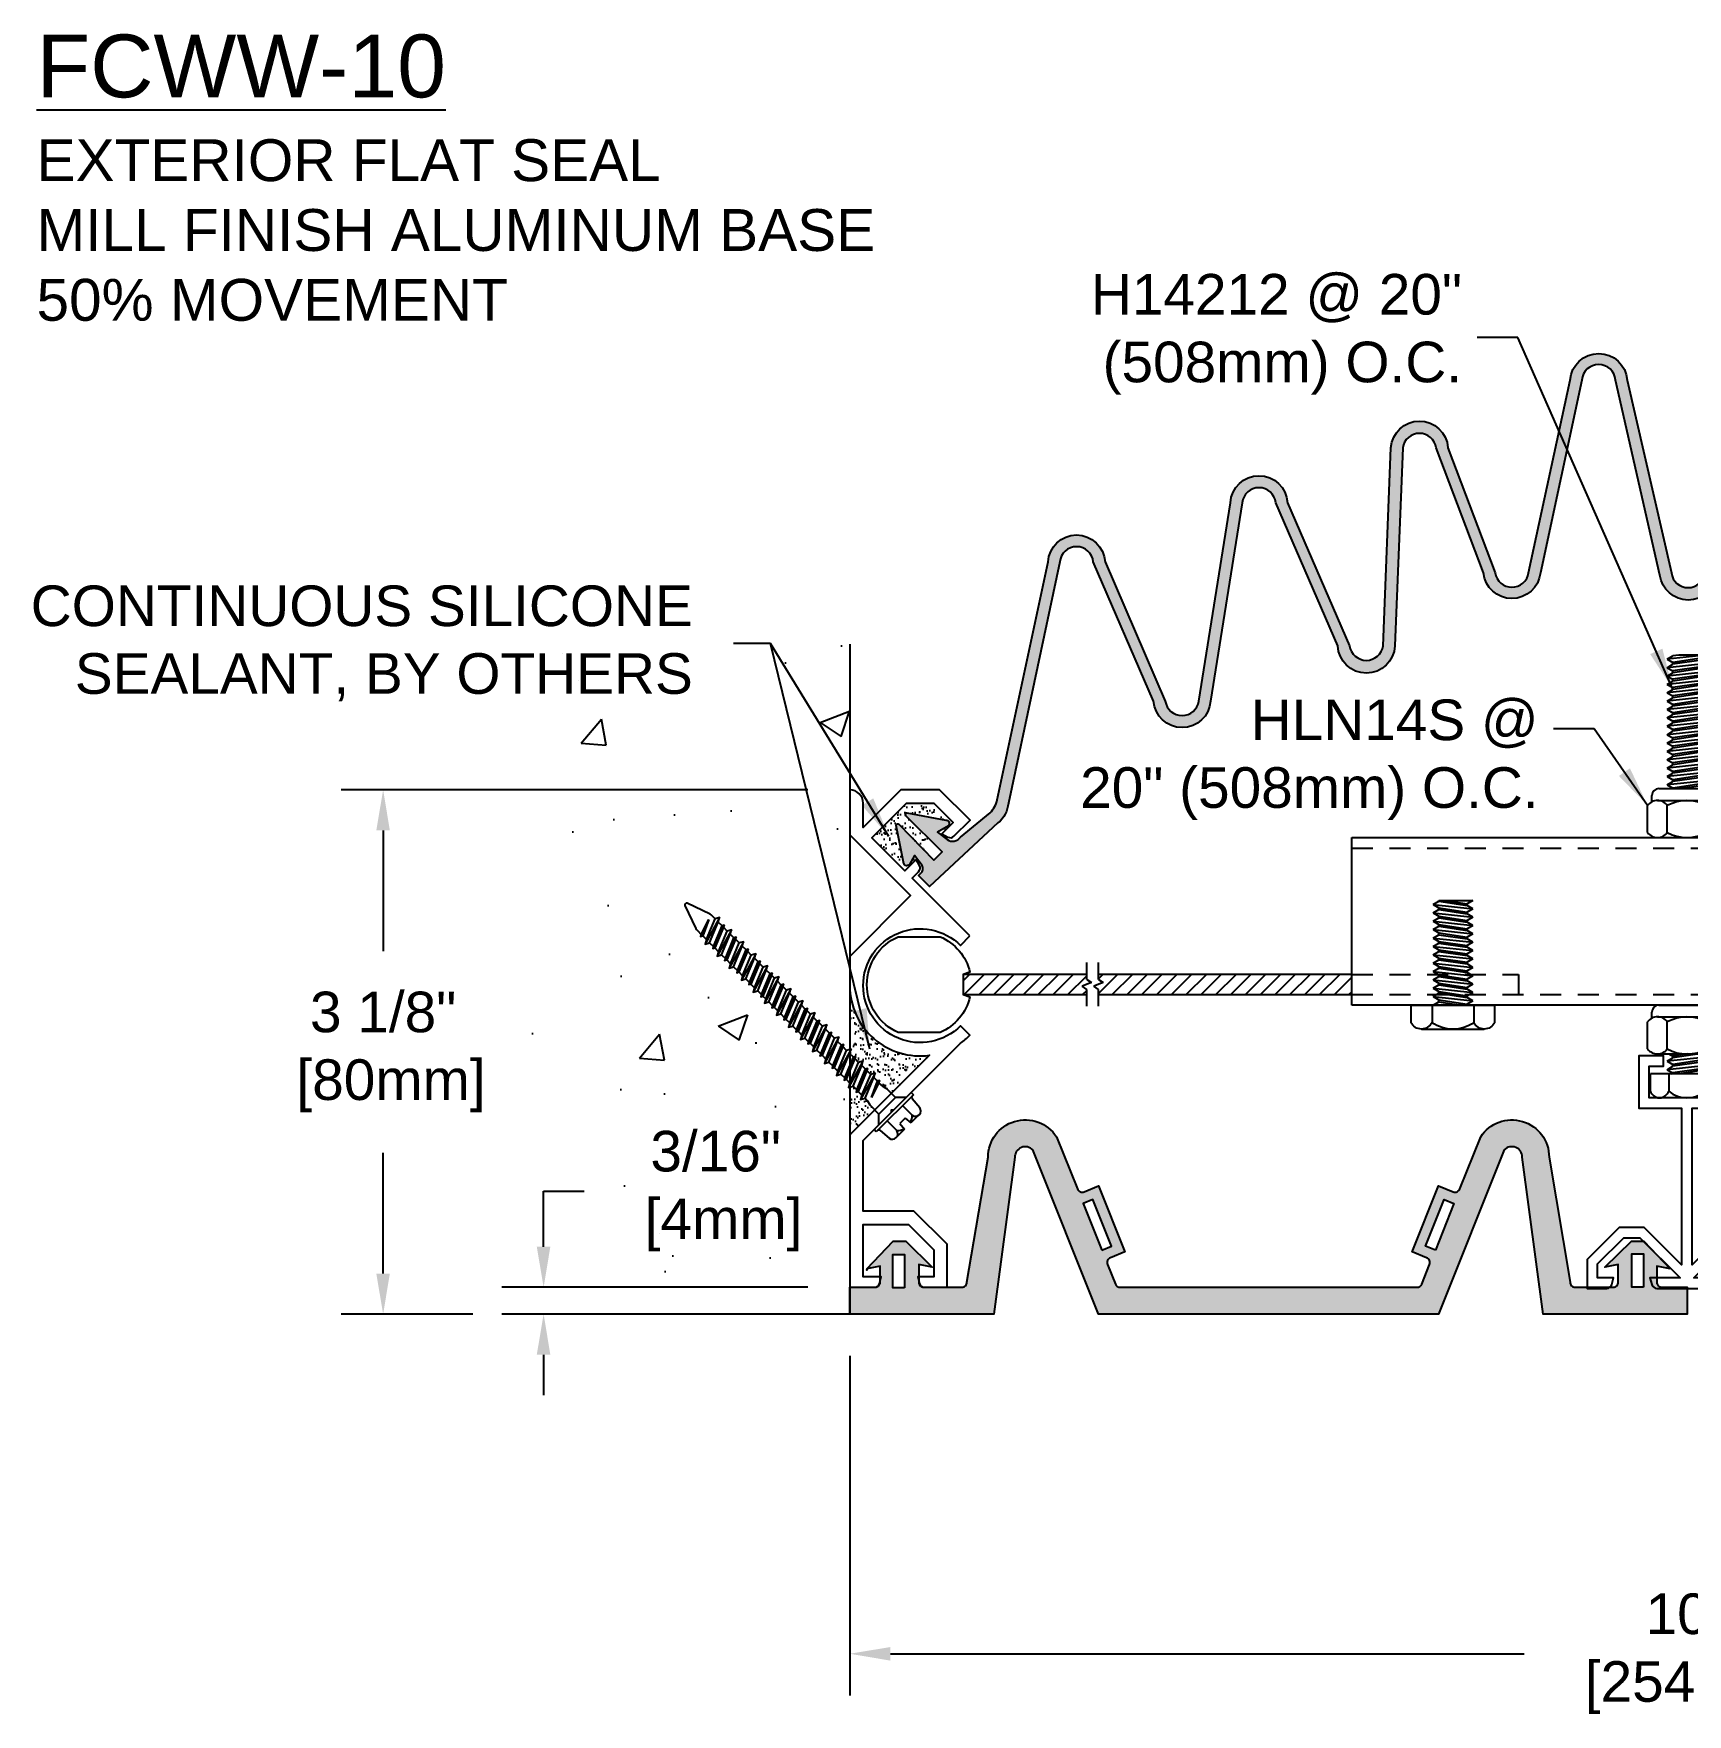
# Model space of a CAD drawing. Header units: inches. Extents: x -1.6 to 17.8, y -0.7 to 9.3.
# Drawn here: x -1.6 to 8.27, y -0.69 to 9.34 of the extents above; entities that cross this region are included whole.
import ezdxf

# ---------------------------------------------------------------- set-up
doc = ezdxf.new("R2010")
doc.units = ezdxf.units.IN
doc.header["$MEASUREMENT"] = 0
doc.linetypes.add('HIDDEN2', pattern=[0.1875, 0.125, -0.0625])
for name, color, linetype in [('Anchors', 4, 'Continuous'), ('Conditions', 1, 'Continuous'), ('Dimensions', 3, 'Continuous'), ('Fillers', 2, 'Continuous'), ('Metals', 7, 'Continuous'), ('Text', 2, 'Continuous')]:
    doc.layers.add(name, color=color, linetype=linetype)
doc.styles.add('Arial', font='arial.ttf')
doc.dimstyles.new('Arial', dxfattribs={"dimtxt": 0.2425, "dimasz": 0.2425, "dimexe": 0.25, "dimexo": 0.25, "dimgap": 0.2425, "dimtad": 0, "dimtih": 1, "dimtoh": 1, "dimdec": 4, "dimzin": 0, "dimdsep": 46, "dimlunit": 4, "dimtxsty": 'Arial', "dimcen": 0.09, "dimadec": 0, "dimazin": 0, "dimtfac": 1, "dimtdec": 4, "dimtofl": 0, "dimtmove": 0, "dimatfit": 3, "dimfxl": 0, "dimfrac": 2, "dimtolj": 1, "dimtzin": 0, "dimarcsym": 0})

# ---------------------------------------------------------------- blocks, each defined once
blk = doc.blocks.new('*D3')
at = {"layer": 'Defpoints', "color": 0}
for p in [(3.272, 1.695), (13.272, 1.695), (3.272, -0.333)]:
    blk.add_point(p, dxfattribs=at)
at = {"layer": 'Dimensions', "color": 0, "lineweight": -2}
for p, q in [((3.272, 1.445), (3.272, -0.583)), ((13.272, 1.445), (13.272, -0.583)), ((3.515, -0.333), (7.299, -0.333)), ((13.03, -0.333), (9.246, -0.333))]:
    blk.add_line(p, q, dxfattribs=at)
at = {"layer": 'Dimensions', "color": 0}
for points in [[(3.515, -0.293), (3.515, -0.374), (3.272, -0.333)], [(13.03, -0.293), (13.03, -0.374), (13.272, -0.333)]]:
    blk.add_solid(points, dxfattribs=at)
at = {"layer": 'Dimensions', "color": 0, "insert": (8.272, -0.333), "char_height": 0.2425, "attachment_point": 5, "style": 'Arial'}
blk.add_mtext('\\A1;10"\\P [254mm]', dxfattribs=at)
blk = doc.blocks.new('*D4')
at = {"layer": 'Defpoints', "color": 0}
for p in [(3.272, 1.855), (1.445, 1.695), (3.272, 1.695)]:
    blk.add_point(p, dxfattribs=at)
at = {"layer": 'Dimensions', "color": 0, "lineweight": -2}
for p, q in [((1.445, 2.097), (1.445, 2.429)), ((1.445, 2.429), (1.687, 2.429)), ((3.022, 1.855), (1.195, 1.855)), ((3.022, 1.695), (1.195, 1.695)), ((1.445, 1.452), (1.445, 1.21))]:
    blk.add_line(p, q, dxfattribs=at)
at = {"layer": 'Dimensions', "color": 0}
for points in [[(1.404, 2.097), (1.485, 2.097), (1.445, 1.855)], [(1.404, 1.452), (1.485, 1.452), (1.445, 1.695)]]:
    blk.add_solid(points, dxfattribs=at)
at = {"layer": 'Dimensions', "color": 0, "insert": (2.472, 2.429), "char_height": 0.2425, "attachment_point": 5, "style": 'Arial'}
blk.add_mtext('\\A1;3/16"\\P [4mm]', dxfattribs=at)
blk = doc.blocks.new('*D5')
at = {"layer": 'Defpoints', "color": 0}
for p in [(3.272, 4.825), (0.487, 1.695), (1.272, 1.695)]:
    blk.add_point(p, dxfattribs=at)
at = {"layer": 'Dimensions', "color": 0, "lineweight": -2}
for p, q in [((3.022, 4.825), (0.237, 4.825)), ((0.487, 4.582), (0.487, 3.862)), ((0.487, 1.937), (0.487, 2.658)), ((1.022, 1.695), (0.237, 1.695))]:
    blk.add_line(p, q, dxfattribs=at)
at = {"layer": 'Dimensions', "color": 0}
for points in [[(0.446, 4.582), (0.527, 4.582), (0.487, 4.825)], [(0.446, 1.937), (0.527, 1.937), (0.487, 1.695)]]:
    blk.add_solid(points, dxfattribs=at)
at = {"layer": 'Dimensions', "color": 0, "insert": (0.487, 3.26), "char_height": 0.2425, "attachment_point": 5, "style": 'Arial'}
blk.add_mtext('\\A1;3 1/8"\\P [80mm]', dxfattribs=at)
blk = doc.blocks.new('RAL5')
blk.add_lwpolyline([(0.717, 2.098), (0.372, 2.443), (0.411, 2.481, 0.339454), (0.416, 2.519), (0.396, 2.554), (0.329, 2.487), (0.131, 2.684), (0.338, 2.89), (0.502, 2.89), (0.617, 2.775), (0.55, 2.708), (0.585, 2.688, 0.339454), (0.622, 2.693), (0.718, 2.788), (0.535, 2.97), (0.304, 2.97), (0.08, 2.746), (0.08, 2.891, 0.414214), (0.001, 2.97), (0, 2.97), (0, 2.702), (0.363, 2.339), (0, 1.975), (0, 1.798, 0.450829), (0.475, 1.385), (0, 0.91), (0, 0), (0.148, 0, 0.339454), (0.178, 0.023), (0.188, 0.062), (0.08, 0.062), (0.08, 0.375), (0.35, 0.375), (0.501, 0.224), (0.501, 0.062), (0.406, 0.062), (0.416, 0.023, 0.339454), (0.446, 0), (0.581, 0), (0.581, 0.257), (0.383, 0.455), (0.08, 0.455), (0.08, 0.877), (0.249, 1.045), (0.249, 1.059), (0.263, 1.059), (0.66, 1.457, 0.044547), (0.717, 1.505), (0.661, 1.561, -2.420133), (0.661, 2.041), (0.717, 2.098)], format="xyb")
at = {"color": 0, "linetype": 'ByBlock'}
blk.add_point((0.102, 0.105), dxfattribs=at)
blk.add_point((0.102, 0.105), dxfattribs=at)
blk.add_point((0.102, 0.105), dxfattribs=at)
blk = doc.blocks.new('ral8')
blk.add_lwpolyline([(1.073, -0.865), (1.189, -0.865), (1.189, -0.693), (0.997, -0.501), (0.849, -0.501), (0.625, -0.725), (0.625, 0.21), (0.881, 0.21), (0.881, 0.524), (0.734, 0.524), (0.734, 0.462), (0.819, 0.462), (0.819, 0.272), (0.369, 0.272), (0.369, 0.462), (0.454, 0.462), (0.454, 0.524), (0.307, 0.524), (0.307, 0.21), (0.563, 0.21), (0.563, -0.725), (0.339, -0.501), (0.191, -0.501), (-0.001, -0.693), (-0.001, -0.865), (0.116, -0.865, 0.339454), (0.146, -0.842), (0.156, -0.803), (0.061, -0.803), (0.061, -0.719), (0.217, -0.563), (0.314, -0.563), (0.554, -0.803), (0.374, -0.803), (0.385, -0.842, 0.339454), (0.415, -0.865), (0.774, -0.865, 0.339454), (0.804, -0.842), (0.814, -0.803), (0.635, -0.803), (0.875, -0.563), (0.972, -0.563), (1.127, -0.719), (1.127, -0.803), (1.032, -0.803), (1.043, -0.842, 0.339454)], format="xyb", close=True)
blk = doc.blocks.new('Th316134')
for p, q in [((-0.097, 0.127), (-0.027, 0.127)), ((-0.023, 0.083), (-0.027, 0.127)), ((0.023, 0.083), (0.027, 0.127)), ((0.027, 0.127), (0.097, 0.127)), ((-0.157, 0.019), (0.157, 0.019)), ((-0.157, 0), (-0.157, 0.019)), ((-0.157, 0), (0.157, 0)), ((-0.135, 0.029), (-0.129, 0.1)), ((-0.115, 0), (-0.07, -0.045)), ((-0.065, 0.019), (-0.065, 0.1)), ((-0.023, 0.083), (0.023, 0.083)), ((0.064, 0.019), (0.064, 0.1)), ((0.115, 0), (0.07, -0.045)), ((0.135, 0.029), (0.129, 0.1)), ((0.157, 0.019), (0.157, 0)), ((-0.086, -0.234), (0.086, -0.184)), ((-0.074, -0.184), (0.032, -0.147)), ((0.032, -0.147), (-0.062, -0.19)), ((-0.062, -0.177), (0.032, -0.147)), ((0.062, -0.171), (-0.062, -0.221)), ((0.062, -0.197), (-0.062, -0.247)), ((-0.086, -0.336), (0.086, -0.285)), ((-0.074, -0.285), (0.074, -0.234)), ((-0.062, -0.279), (0.062, -0.228)), ((0.062, -0.241), (-0.062, -0.291)), ((0.062, -0.272), (-0.062, -0.323)), ((0.062, -0.298), (-0.062, -0.349)), ((-0.086, -0.437), (0.086, -0.387)), ((-0.074, -0.387), (0.074, -0.336)), ((-0.062, -0.381), (0.062, -0.33)), ((0.062, -0.342), (-0.062, -0.393)), ((0.062, -0.374), (-0.062, -0.425)), ((0.062, -0.4), (-0.062, -0.45)), ((-0.086, -0.539), (0.086, -0.488)), ((-0.074, -0.488), (0.074, -0.437)), ((-0.062, -0.482), (0.062, -0.431)), ((0.062, -0.444), (-0.062, -0.494)), ((0.062, -0.475), (-0.062, -0.526)), ((0.062, -0.501), (-0.062, -0.552)), ((-0.086, -0.641), (0.086, -0.59)), ((-0.074, -0.59), (0.074, -0.539)), ((-0.062, -0.584), (0.062, -0.533)), ((0.062, -0.545), (-0.062, -0.596)), ((0.062, -0.577), (-0.062, -0.628)), ((-0.086, -0.742), (0.086, -0.691)), ((-0.074, -0.691), (0.074, -0.641)), ((0.062, -0.603), (-0.062, -0.654)), ((-0.062, -0.685), (0.062, -0.634)), ((0.062, -0.647), (-0.062, -0.698)), ((0.062, -0.678), (-0.062, -0.729)), ((-0.086, -0.844), (0.086, -0.793)), ((-0.074, -0.793), (0.074, -0.742)), ((0.062, -0.704), (-0.062, -0.755)), ((-0.062, -0.787), (0.062, -0.736)), ((0.062, -0.748), (-0.062, -0.799)), ((0.062, -0.78), (-0.062, -0.831)), ((-0.086, -0.945), (0.086, -0.895)), ((-0.074, -0.895), (0.074, -0.844)), ((0.062, -0.806), (-0.062, -0.857)), ((-0.062, -0.888), (0.062, -0.838)), ((0.062, -0.85), (-0.062, -0.901)), ((0.062, -0.882), (-0.062, -0.932)), ((-0.086, -1.047), (0.086, -0.996)), ((-0.074, -0.996), (0.074, -0.945)), ((0.062, -0.907), (-0.062, -0.958)), ((-0.062, -0.99), (0.062, -0.939)), ((0.062, -0.951), (-0.062, -1.002)), ((0.062, -0.983), (-0.062, -1.034)), ((-0.086, -1.141), (0.086, -1.09)), ((-0.074, -1.09), (0.074, -1.039)), ((0.062, -1.009), (-0.062, -1.06)), ((-0.062, -1.084), (0.062, -1.033)), ((0.062, -1.045), (-0.062, -1.096)), ((0.062, -1.077), (-0.062, -1.128)), ((0.062, -1.103), (-0.062, -1.154)), ((-0.086, -1.242), (0.086, -1.191)), ((-0.074, -1.191), (0.074, -1.141)), ((-0.062, -1.185), (0.062, -1.134)), ((0.062, -1.147), (-0.062, -1.198)), ((0.062, -1.178), (-0.062, -1.229)), ((-0.086, -1.344), (0.086, -1.293)), ((-0.074, -1.293), (0.074, -1.242)), ((0.062, -1.204), (-0.062, -1.255)), ((-0.062, -1.287), (0.062, -1.236)), ((0.062, -1.248), (-0.062, -1.299)), ((0.062, -1.28), (-0.062, -1.331)), ((-0.086, -1.445), (0.086, -1.395)), ((-0.074, -1.395), (0.074, -1.344)), ((0.062, -1.306), (-0.062, -1.357)), ((-0.062, -1.388), (0.062, -1.338)), ((0.062, -1.35), (-0.062, -1.401)), ((0.062, -1.382), (-0.062, -1.432)), ((-0.086, -1.547), (0.086, -1.496)), ((-0.074, -1.496), (0.074, -1.445)), ((0.062, -1.407), (-0.062, -1.458)), ((-0.062, -1.49), (0.062, -1.439)), ((0.062, -1.451), (-0.062, -1.502)), ((0.062, -1.483), (-0.062, -1.534)), ((0.062, -1.509), (-0.062, -1.56)), ((-0.034, -1.584), (0.062, -1.541)), ((-0.034, -1.584), (0.074, -1.547)), ((0.062, -1.553), (-0.034, -1.584))]:
    blk.add_line(p, q)
blk.add_lwpolyline([(0.07, -0.045), (-0.07, -0.045), (-0.07, -0.112, 0.052126), (-0.069, -0.122), (-0.063, -0.148, -0.052126), (-0.062, -0.157), (-0.062, -0.177), (-0.074, -0.184), (-0.062, -0.19), (-0.062, -0.221), (-0.086, -0.234), (-0.062, -0.247), (-0.062, -0.279), (-0.074, -0.285), (-0.062, -0.291), (-0.062, -0.323), (-0.086, -0.336), (-0.062, -0.349), (-0.062, -0.381), (-0.074, -0.387), (-0.062, -0.393), (-0.062, -0.425), (-0.086, -0.437), (-0.062, -0.45), (-0.062, -0.482), (-0.074, -0.488), (-0.062, -0.494), (-0.062, -0.526), (-0.086, -0.539), (-0.062, -0.552), (-0.062, -0.584), (-0.074, -0.59), (-0.062, -0.596), (-0.062, -0.628), (-0.086, -0.641), (-0.062, -0.654), (-0.062, -0.685), (-0.074, -0.691), (-0.062, -0.698), (-0.062, -0.729), (-0.086, -0.742), (-0.062, -0.755), (-0.062, -0.787), (-0.074, -0.793), (-0.062, -0.799), (-0.062, -0.831), (-0.086, -0.844), (-0.062, -0.857), (-0.062, -0.888), (-0.074, -0.895), (-0.062, -0.901), (-0.062, -0.932), (-0.086, -0.945), (-0.062, -0.958), (-0.062, -0.99), (-0.074, -0.996), (-0.062, -1.002), (-0.062, -1.034), (-0.086, -1.047), (-0.062, -1.06), (-0.062, -1.084), (-0.074, -1.09), (-0.062, -1.096), (-0.062, -1.128), (-0.086, -1.141), (-0.062, -1.154), (-0.062, -1.185), (-0.074, -1.191), (-0.062, -1.198), (-0.062, -1.229), (-0.086, -1.242), (-0.062, -1.255), (-0.062, -1.287), (-0.074, -1.293), (-0.062, -1.299), (-0.062, -1.331), (-0.086, -1.344), (-0.062, -1.357), (-0.062, -1.388), (-0.074, -1.395), (-0.062, -1.401), (-0.062, -1.432), (-0.086, -1.445), (-0.062, -1.458), (-0.062, -1.49), (-0.074, -1.496), (-0.062, -1.502), (-0.062, -1.534), (-0.086, -1.547), (-0.062, -1.56), (-0.062, -1.586, 0.084437), (-0.06, -1.601), (-0.01, -1.744, 0.648167), (0.01, -1.744), (0.06, -1.601, 0.084437), (0.062, -1.586), (0.062, -1.553), (0.074, -1.547), (0.062, -1.541), (0.062, -1.509), (0.086, -1.496), (0.062, -1.483), (0.062, -1.451), (0.074, -1.445), (0.062, -1.439), (0.062, -1.407), (0.086, -1.395), (0.062, -1.382), (0.062, -1.35), (0.074, -1.344), (0.062, -1.338), (0.062, -1.306), (0.086, -1.293), (0.062, -1.28), (0.062, -1.248), (0.074, -1.242), (0.062, -1.236), (0.062, -1.204), (0.086, -1.191), (0.062, -1.178), (0.062, -1.147), (0.074, -1.141), (0.062, -1.134), (0.062, -1.103), (0.086, -1.09), (0.062, -1.077), (0.062, -1.045), (0.074, -1.039), (0.062, -1.033), (0.062, -1.009), (0.086, -0.996), (0.062, -0.983), (0.062, -0.951), (0.074, -0.945), (0.062, -0.939), (0.062, -0.907), (0.086, -0.895), (0.062, -0.882), (0.062, -0.85), (0.074, -0.844), (0.062, -0.838), (0.062, -0.806), (0.086, -0.793), (0.062, -0.78), (0.062, -0.748), (0.074, -0.742), (0.062, -0.736), (0.062, -0.704), (0.086, -0.691), (0.062, -0.678), (0.062, -0.647), (0.074, -0.641), (0.062, -0.634), (0.062, -0.603), (0.086, -0.59), (0.062, -0.577), (0.062, -0.545), (0.074, -0.539), (0.062, -0.533), (0.062, -0.501), (0.086, -0.488), (0.062, -0.475), (0.062, -0.444), (0.074, -0.437), (0.062, -0.431), (0.062, -0.4), (0.086, -0.387), (0.062, -0.374), (0.062, -0.342), (0.074, -0.336), (0.062, -0.33), (0.062, -0.298), (0.086, -0.285), (0.062, -0.272), (0.062, -0.241), (0.074, -0.234), (0.062, -0.228), (0.062, -0.197), (0.086, -0.184), (0.062, -0.171), (0.062, -0.157, -0.052126), (0.063, -0.148), (0.069, -0.122, 0.052126), (0.07, -0.112)], format="xyb", close=True)
for centre, radius, start, end in [((-0.097, 0.095), 0.0327, 9.285, 170.715), ((0, 0.038), 0.0896, 107.4215, 136.0407), ((0, 0.038), 0.0896, 43.9593, 72.5785), ((0.097, 0.095), 0.0327, 9.285, 170.715), ((-0.146, 0.03), 0.0112, 270, 355), ((0.146, 0.03), 0.0112, 185, 270)]:
    blk.add_arc(centre, radius, start, end)
blk = doc.blocks.new('SILW500')
h = blk.add_hatch(color=256)
h.paths.add_polyline_path([(4.887, 1.855, -0.306733), (4.858, 1.874), (4.811, 1.991, -0.414214), (4.829, 2.031), (4.915, 2.066), (4.758, 2.46), (4.671, 2.425, -0.414214), (4.631, 2.442), (4.506, 2.754, 0.744811), (4.098, 2.632), (3.972, 1.886, -0.414214), (3.941, 1.855), (3.715, 1.855, -0.414214), (3.684, 1.886), (3.684, 1.99), (3.764, 1.975), (3.607, 2.13), (3.532, 2.13), (3.374, 1.965), (3.454, 1.98), (3.454, 1.886, -0.414214), (3.423, 1.855), (3.272, 1.855), (3.272, 1.695), (4.132, 1.695), (4.258, 2.632, -0.67724), (4.365, 2.675), (4.757, 1.695), (6.787, 1.695), (7.179, 2.675, -0.67724), (7.287, 2.632), (7.412, 1.695), (8.272, 1.695), (8.272, 1.855), (8.121, 1.855, -0.414214), (8.09, 1.886), (8.09, 1.98), (8.17, 1.965), (8.013, 2.13), (7.938, 2.13), (7.78, 1.975), (7.86, 1.99), (7.86, 1.886, -0.414214), (7.829, 1.855), (7.603, 1.855, -0.414214), (7.572, 1.886), (7.447, 2.632, 0.744811), (7.039, 2.754), (6.914, 2.442, -0.414214), (6.874, 2.425), (6.787, 2.46), (6.629, 2.066), (6.716, 2.031, -0.414214), (6.734, 1.991), (6.687, 1.874, -0.306733), (6.658, 1.855)])
h.paths.add_polyline_path([(6.71, 2.1), (6.821, 2.379), (6.879, 2.356), (6.768, 2.077)], flags=16)
h.paths.add_polyline_path([(7.94, 1.855), (8.01, 1.855), (8.01, 2.055), (7.94, 2.055)], flags=17)
h.paths.add_polyline_path([(4.835, 2.1), (4.777, 2.077), (4.665, 2.356), (4.724, 2.379)], flags=16)
h.paths.add_polyline_path([(3.599, 1.851), (3.529, 1.851), (3.529, 2.051), (3.599, 2.051)], flags=16)
blk.add_lwpolyline([(8.17, 1.965), (8.09, 1.98), (8.09, 1.886, 0.414214), (8.121, 1.855), (8.272, 1.855), (8.272, 1.695), (7.412, 1.695), (7.287, 2.632, 0.67724), (7.179, 2.675), (6.787, 1.695), (4.757, 1.695), (4.365, 2.675, 0.67724), (4.258, 2.632), (4.132, 1.695), (3.272, 1.695), (3.272, 1.855), (3.423, 1.855, 0.414214), (3.454, 1.886), (3.454, 1.98), (3.374, 1.965), (3.532, 2.13), (3.607, 2.13), (3.764, 1.975), (3.684, 1.99), (3.684, 1.886, 0.414214), (3.715, 1.855), (3.941, 1.855, 0.414214), (3.972, 1.886), (4.098, 2.632, -0.744811), (4.506, 2.754), (4.631, 2.442, 0.414214), (4.671, 2.425), (4.758, 2.46), (4.915, 2.066), (4.829, 2.031, 0.414214), (4.811, 1.991), (4.858, 1.874, 0.306733), (4.887, 1.855), (6.658, 1.855, 0.306733), (6.687, 1.874), (6.734, 1.991, 0.414214), (6.716, 2.031), (6.629, 2.066), (6.787, 2.46), (6.874, 2.425, 0.414214), (6.914, 2.442), (7.039, 2.754, -0.744811), (7.447, 2.632), (7.572, 1.886, 0.414214), (7.603, 1.855), (7.829, 1.855, 0.414214), (7.86, 1.886), (7.86, 1.99), (7.78, 1.975), (7.938, 2.13), (8.013, 2.13)], format="xyb", close=True)
for points in [[(4.777, 2.077), (4.835, 2.1), (4.724, 2.379), (4.665, 2.356)], [(6.768, 2.077), (6.71, 2.1), (6.821, 2.379), (6.879, 2.356)], [(3.599, 1.851), (3.529, 1.851), (3.529, 2.051), (3.599, 2.051)], [(8.01, 1.855), (7.94, 1.855), (7.94, 2.055), (8.01, 2.055)]]:
    blk.add_lwpolyline(points, close=True)
blk = doc.blocks.new('bs1200')
at = {"layer": 'Fillers'}
blk.add_hatch(color=256, dxfattribs=at).paths.add_polyline_path([(5.885, 6.539, 0.947333), (5.545, 6.539), (5.356, 5.355, -0.871953), (5.156, 5.355), (4.796, 6.185, 0.947783), (4.456, 6.185), (4.153, 4.765, -0.131789), (4.11, 4.688), (3.934, 4.542, -0.423685), (3.85, 4.531), (3.796, 4.571), (3.861, 4.61, 0.699658), (3.845, 4.644), (3.614, 4.687, 0.637589), (3.608, 4.67), (3.823, 4.454), (3.774, 4.405), (3.566, 4.619, 0.67662), (3.549, 4.612), (3.593, 4.393, 0.684825), (3.628, 4.378), (3.659, 4.433), (3.704, 4.373, -0.379281), (3.695, 4.326), (3.682, 4.313), (3.748, 4.247), (4.157, 4.627, 0.203722), (4.219, 4.745), (4.526, 6.185, -0.914565), (4.726, 6.185), (5.086, 5.355, 0.933945), (5.426, 5.355), (5.615, 6.539, -0.894712), (5.815, 6.539), (6.186, 5.684, 0.956113), (6.526, 5.684), (6.573, 6.867, -0.859612), (6.773, 6.867), (7.055, 6.12, 0.901093), (7.395, 6.12), (7.643, 7.271, -0.930224), (7.843, 7.271), (8.108, 6.106, 0.874272), (8.447, 6.106), (8.702, 7.271, -0.930224), (8.902, 7.271), (9.15, 6.12, 0.901093), (9.49, 6.12), (9.772, 6.867, -0.859612), (9.972, 6.867), (9.919, 5.935, 0.956113), (10.259, 5.935), (10.561, 6.509, -0.894712), (10.761, 6.509), (11.125, 5.2, 0.933945), (11.465, 5.2), (11.818, 6.185, -0.914565), (12.018, 6.185), (12.336, 4.745, 0.200766), (12.396, 4.628), (12.825, 4.269), (12.875, 4.321), (12.861, 4.334, -0.379282), (12.852, 4.381), (12.898, 4.441), (12.932, 4.371, 0.684825), (12.966, 4.386), (13.007, 4.619, 0.67662), (12.99, 4.627), (12.783, 4.412), (12.733, 4.462), (12.949, 4.662, 0.637589), (12.943, 4.679), (12.715, 4.638, 0.699658), (12.699, 4.604), (12.76, 4.57), (12.686, 4.517, -0.211044), (12.614, 4.552), (12.445, 4.688, -0.233781), (12.402, 4.765), (12.088, 6.185, 0.947783), (11.748, 6.185), (11.395, 5.2, -0.871953), (11.195, 5.2), (10.831, 6.509, 0.947333), (10.491, 6.509), (10.189, 5.935, -0.861922), (9.989, 5.935), (10.042, 6.867, 0.937913), (9.702, 6.867), (9.42, 6.12, -0.854277), (9.22, 6.12), (8.972, 7.271, 0.932267), (8.632, 7.271), (8.377, 6.12, -0.881008), (8.177, 6.12), (7.913, 7.271, 0.932267), (7.573, 7.271), (7.325, 6.12, -0.854277), (7.125, 6.12), (6.843, 6.867, 0.937913), (6.503, 6.867), (6.456, 5.684, -0.861922), (6.256, 5.684)])
blk.add_lwpolyline([(3.695, 4.326, 0.379282), (3.704, 4.373), (3.659, 4.433), (3.628, 4.378, -0.684825), (3.593, 4.393), (3.549, 4.612, -0.67662), (3.566, 4.619), (3.774, 4.405), (3.823, 4.454), (3.608, 4.67, -0.637589), (3.614, 4.687), (3.845, 4.644, -0.699658), (3.861, 4.61), (3.796, 4.571), (3.853, 4.528, 0.400335), (3.934, 4.542), (4.11, 4.688, 0.131789), (4.153, 4.765), (4.456, 6.185, -0.947783), (4.796, 6.185), (5.156, 5.355, 0.871953), (5.356, 5.355), (5.545, 6.539, -0.947333), (5.885, 6.539), (6.256, 5.684, 0.861922), (6.456, 5.684), (6.503, 6.867, -0.937913), (6.843, 6.867), (7.125, 6.12, 0.854277), (7.325, 6.12), (7.573, 7.271, -0.932267), (7.913, 7.271), (8.177, 6.12, 0.881008), (8.377, 6.12), (8.632, 7.271, -0.932267), (8.972, 7.271), (9.22, 6.12, 0.854277), (9.42, 6.12), (9.702, 6.867, -0.937913), (10.042, 6.867), (9.989, 5.935, 0.861922), (10.189, 5.935), (10.491, 6.509, -0.947333), (10.831, 6.509), (11.195, 5.2, 0.871953), (11.395, 5.2), (11.748, 6.185, -0.947783), (12.088, 6.185), (12.402, 4.765, 0.233781), (12.445, 4.688), (12.614, 4.552, 0.211044), (12.686, 4.517), (12.76, 4.57), (12.699, 4.604, -0.699658), (12.715, 4.638), (12.943, 4.679, -0.637589), (12.949, 4.662), (12.733, 4.462), (12.783, 4.412), (12.99, 4.627, -0.67662), (13.007, 4.619), (12.966, 4.386, -0.684825), (12.932, 4.371), (12.898, 4.441), (12.852, 4.381, 0.379282), (12.861, 4.334), (12.875, 4.321), (12.825, 4.269), (12.398, 4.627, -0.203722), (12.336, 4.745), (12.018, 6.185, 0.914565), (11.818, 6.185), (11.465, 5.2, -0.933945), (11.125, 5.2), (10.761, 6.509, 0.894712), (10.561, 6.509), (10.259, 5.935, -0.956113), (9.919, 5.935), (9.972, 6.867, 0.859612), (9.772, 6.867), (9.49, 6.12, -0.901093), (9.15, 6.12), (8.902, 7.271, 0.930224), (8.702, 7.271), (8.447, 6.106, -0.874272), (8.108, 6.106), (7.843, 7.271, 0.930224), (7.643, 7.271), (7.395, 6.12, -0.901093), (7.055, 6.12), (6.773, 6.867, 0.859612), (6.573, 6.867), (6.526, 5.684, -0.956113), (6.186, 5.684), (5.815, 6.539, 0.894712), (5.615, 6.539), (5.426, 5.355, -0.933945), (5.086, 5.355), (4.726, 6.185, 0.914565), (4.526, 6.185), (4.219, 4.745, -0.203722), (4.157, 4.627), (3.748, 4.247), (3.682, 4.313), (3.702, 4.333)], format="xyb", dxfattribs=at)
blk = doc.blocks.new('H1458S')
for p, q in [((-0.25, 0.104), (-0.25, 0)), ((-0.188, 0.144), (0.187, 0.144)), ((-0.125, 0), (-0.125, 0.104)), ((0.125, 0), (0.125, 0.104)), ((0.25, 0.104), (0.25, 0)), ((-0.25, 0), (0.25, 0)), ((-0.119, 0), (-0.085, -0.02)), ((-0.085, -0.02), (0.048, 0)), ((-0.119, -0.05), (0.119, -0.025)), ((-0.119, -0.05), (-0.085, -0.03)), ((-0.119, -0.05), (-0.085, -0.07)), ((-0.119, -0.1), (0.119, -0.075)), ((-0.119, -0.1), (-0.085, -0.08)), ((-0.119, -0.1), (-0.085, -0.12)), ((-0.085, -0.03), (0.085, -0.005)), ((-0.085, -0.02), (-0.085, -0.03)), ((-0.085, -0.07), (0.085, -0.045)), ((-0.085, -0.08), (0.085, -0.055)), ((-0.085, -0.07), (-0.085, -0.08)), ((-0.085, -0.12), (0.085, -0.095)), ((0.094, 0), (0.085, -0.005)), ((0.119, -0.025), (0.085, -0.005)), ((0.119, -0.025), (0.085, -0.045)), ((0.085, -0.045), (0.085, -0.055)), ((0.119, -0.075), (0.085, -0.055)), ((0.119, -0.075), (0.085, -0.095)), ((0.085, -0.095), (0.085, -0.105)), ((-0.119, -0.15), (0.119, -0.125)), ((-0.119, -0.15), (-0.085, -0.13)), ((-0.119, -0.15), (-0.085, -0.17)), ((-0.119, -0.2), (0.119, -0.175)), ((-0.119, -0.2), (-0.085, -0.18)), ((-0.119, -0.2), (-0.085, -0.22)), ((-0.085, -0.13), (0.085, -0.105)), ((-0.085, -0.12), (-0.085, -0.13)), ((-0.085, -0.17), (0.085, -0.145)), ((-0.085, -0.18), (0.085, -0.155)), ((-0.085, -0.17), (-0.085, -0.18)), ((-0.085, -0.22), (0.085, -0.195)), ((0.119, -0.125), (0.085, -0.105)), ((0.119, -0.125), (0.085, -0.145)), ((0.085, -0.145), (0.085, -0.155)), ((0.119, -0.175), (0.085, -0.155)), ((0.119, -0.175), (0.085, -0.195)), ((0.085, -0.195), (0.085, -0.205)), ((-0.119, -0.25), (0.119, -0.225)), ((-0.119, -0.25), (-0.085, -0.23)), ((-0.119, -0.25), (-0.085, -0.27)), ((-0.119, -0.3), (0.119, -0.275)), ((-0.119, -0.3), (-0.085, -0.28)), ((-0.119, -0.3), (-0.085, -0.32)), ((-0.085, -0.23), (0.085, -0.205)), ((-0.085, -0.22), (-0.085, -0.23)), ((-0.085, -0.27), (0.085, -0.245)), ((-0.085, -0.28), (0.085, -0.255)), ((-0.085, -0.27), (-0.085, -0.28)), ((-0.085, -0.32), (0.085, -0.295)), ((0.119, -0.225), (0.085, -0.205)), ((0.119, -0.225), (0.085, -0.245)), ((0.085, -0.245), (0.085, -0.255)), ((0.119, -0.275), (0.085, -0.255)), ((0.119, -0.275), (0.085, -0.295)), ((0.085, -0.295), (0.085, -0.305)), ((-0.119, -0.35), (0.119, -0.325)), ((-0.119, -0.35), (-0.085, -0.33)), ((-0.119, -0.35), (-0.085, -0.37)), ((-0.119, -0.4), (0.119, -0.375)), ((-0.119, -0.4), (-0.085, -0.38)), ((-0.119, -0.4), (-0.085, -0.42)), ((-0.085, -0.33), (0.085, -0.305)), ((-0.085, -0.32), (-0.085, -0.33)), ((-0.085, -0.37), (0.085, -0.345)), ((-0.085, -0.38), (0.085, -0.355)), ((-0.085, -0.37), (-0.085, -0.38)), ((-0.085, -0.42), (0.085, -0.395)), ((0.119, -0.325), (0.085, -0.305)), ((0.119, -0.325), (0.085, -0.345)), ((0.085, -0.345), (0.085, -0.355)), ((0.119, -0.375), (0.085, -0.355)), ((0.119, -0.375), (0.085, -0.395)), ((0.085, -0.395), (0.085, -0.405)), ((-0.119, -0.45), (0.119, -0.425)), ((-0.119, -0.45), (-0.085, -0.43)), ((-0.119, -0.45), (-0.085, -0.47)), ((-0.119, -0.5), (0.119, -0.475)), ((-0.119, -0.5), (-0.085, -0.48)), ((-0.119, -0.5), (-0.085, -0.52)), ((-0.085, -0.43), (0.085, -0.405)), ((-0.085, -0.42), (-0.085, -0.43)), ((-0.085, -0.47), (0.085, -0.445)), ((-0.085, -0.48), (0.085, -0.455)), ((-0.085, -0.47), (-0.085, -0.48)), ((-0.085, -0.52), (0.085, -0.495)), ((0.119, -0.425), (0.085, -0.405)), ((0.119, -0.425), (0.085, -0.445)), ((0.085, -0.445), (0.085, -0.455)), ((0.119, -0.475), (0.085, -0.455)), ((0.119, -0.475), (0.085, -0.495)), ((0.085, -0.495), (0.085, -0.505)), ((-0.119, -0.55), (0.119, -0.525)), ((-0.119, -0.55), (-0.085, -0.53)), ((-0.119, -0.55), (-0.085, -0.57)), ((-0.119, -0.6), (0.119, -0.575)), ((-0.119, -0.6), (-0.085, -0.58)), ((-0.119, -0.6), (-0.085, -0.62)), ((-0.085, -0.53), (0.085, -0.505)), ((-0.085, -0.52), (-0.085, -0.53)), ((-0.085, -0.57), (0.085, -0.545)), ((-0.085, -0.58), (0.085, -0.555)), ((-0.085, -0.57), (-0.085, -0.58)), ((-0.085, -0.62), (0.085, -0.595)), ((0.119, -0.525), (0.085, -0.505)), ((0.119, -0.525), (0.085, -0.545)), ((0.085, -0.545), (0.085, -0.555)), ((0.119, -0.575), (0.085, -0.555)), ((0.119, -0.575), (0.085, -0.595)), ((0.085, -0.595), (0.085, -0.605)), ((-0.085, -0.62), (-0.085, -0.625)), ((-0.085, -0.625), (0.119, -0.625)), ((-0.048, -0.625), (0.085, -0.605)), ((0.119, -0.625), (0.085, -0.605))]:
    blk.add_line(p, q)
for centre, radius, start, end in [((-0.188, 0.075), 0.0688, 24.7615, 155.2385), ((0, -0.071), 0.215, 54.5107, 125.4893), ((0.187, 0.075), 0.0688, 24.7615, 155.2385)]:
    blk.add_arc(centre, radius, start, end)
blk = doc.blocks.new('SB18-MOD')
h = blk.add_hatch()
h.set_pattern_fill('ANSI31', color=256, scale=0.5, style=0)
h.paths.add_polyline_path([(13.062, 3.602), (13.062, 3.722), (11.802, 3.722), (11.802, 3.693), (11.831, 3.674), (11.774, 3.652), (11.802, 3.633), (11.802, 3.602)])
h.paths.add_polyline_path([(11.732, 3.602), (11.732, 3.633), (11.704, 3.652), (11.761, 3.674), (11.732, 3.693), (11.732, 3.722), (10.27, 3.722), (10.27, 3.602)])
h.paths.add_polyline_path([(6.269, 3.602), (6.269, 3.722), (4.757, 3.722), (4.757, 3.693), (4.786, 3.674), (4.729, 3.652), (4.757, 3.633), (4.757, 3.602)])
h.paths.add_polyline_path([(4.687, 3.602), (4.687, 3.633), (4.659, 3.652), (4.716, 3.674), (4.687, 3.693), (4.687, 3.722), (3.949, 3.722), (3.949, 3.602)])
for p, q in [((8.379, 5.629), (8.151, 5.604)), ((8.151, 5.604), (8.185, 5.624)), ((8.221, 5.629), (8.185, 5.624)), ((8.379, 5.629), (8.221, 5.629)), ((8.379, 5.629), (8.355, 5.61)), ((8.151, 5.604), (8.185, 5.585)), ((8.389, 5.579), (8.151, 5.554)), ((8.151, 5.554), (8.185, 5.574)), ((8.151, 5.554), (8.185, 5.535)), ((8.389, 5.529), (8.151, 5.504)), ((8.151, 5.504), (8.185, 5.524)), ((8.355, 5.61), (8.185, 5.585)), ((8.355, 5.599), (8.185, 5.574)), ((8.185, 5.574), (8.185, 5.585)), ((8.355, 5.56), (8.185, 5.535)), ((8.355, 5.549), (8.185, 5.524)), ((8.185, 5.524), (8.185, 5.535)), ((8.355, 5.599), (8.355, 5.61)), ((8.389, 5.579), (8.355, 5.599)), ((8.389, 5.579), (8.355, 5.56)), ((8.355, 5.549), (8.355, 5.56)), ((8.389, 5.529), (8.355, 5.549)), ((8.389, 5.529), (8.355, 5.51)), ((8.151, 5.504), (8.185, 5.485)), ((8.389, 5.479), (8.151, 5.454)), ((8.151, 5.454), (8.185, 5.474)), ((8.151, 5.454), (8.185, 5.435)), ((8.389, 5.429), (8.151, 5.404)), ((8.151, 5.404), (8.185, 5.424)), ((8.355, 5.51), (8.185, 5.485)), ((8.355, 5.499), (8.185, 5.474)), ((8.185, 5.474), (8.185, 5.485)), ((8.355, 5.46), (8.185, 5.435)), ((8.355, 5.449), (8.185, 5.424)), ((8.185, 5.424), (8.185, 5.435)), ((8.355, 5.499), (8.355, 5.51)), ((8.389, 5.479), (8.355, 5.499)), ((8.389, 5.479), (8.355, 5.46)), ((8.355, 5.449), (8.355, 5.46)), ((8.389, 5.429), (8.355, 5.449)), ((8.389, 5.429), (8.355, 5.41)), ((8.151, 5.404), (8.185, 5.385)), ((8.389, 5.379), (8.151, 5.354)), ((8.151, 5.354), (8.185, 5.374)), ((8.151, 5.354), (8.185, 5.335)), ((8.389, 5.329), (8.151, 5.304)), ((8.151, 5.304), (8.185, 5.324)), ((8.355, 5.41), (8.185, 5.385)), ((8.355, 5.399), (8.185, 5.374)), ((8.185, 5.374), (8.185, 5.385)), ((8.355, 5.36), (8.185, 5.335)), ((8.355, 5.349), (8.185, 5.324)), ((8.185, 5.324), (8.185, 5.335)), ((8.355, 5.399), (8.355, 5.41)), ((8.389, 5.379), (8.355, 5.399)), ((8.389, 5.379), (8.355, 5.36)), ((8.355, 5.349), (8.355, 5.36)), ((8.389, 5.329), (8.355, 5.349)), ((8.389, 5.329), (8.355, 5.31)), ((8.151, 5.304), (8.185, 5.285)), ((8.389, 5.279), (8.151, 5.254)), ((8.151, 5.254), (8.185, 5.274)), ((8.151, 5.254), (8.185, 5.235)), ((8.389, 5.229), (8.151, 5.204)), ((8.151, 5.204), (8.185, 5.224)), ((8.355, 5.31), (8.185, 5.285)), ((8.355, 5.299), (8.185, 5.274)), ((8.185, 5.274), (8.185, 5.285)), ((8.355, 5.26), (8.185, 5.235)), ((8.355, 5.249), (8.185, 5.224)), ((8.185, 5.224), (8.185, 5.235)), ((8.355, 5.299), (8.355, 5.31)), ((8.389, 5.279), (8.355, 5.299)), ((8.389, 5.279), (8.355, 5.26)), ((8.355, 5.249), (8.355, 5.26)), ((8.389, 5.229), (8.355, 5.249)), ((8.389, 5.229), (8.355, 5.21)), ((8.151, 5.204), (8.185, 5.185)), ((8.389, 5.179), (8.151, 5.154)), ((8.151, 5.154), (8.185, 5.174)), ((8.151, 5.154), (8.185, 5.135)), ((8.389, 5.129), (8.151, 5.104)), ((8.151, 5.104), (8.185, 5.124)), ((8.355, 5.21), (8.185, 5.185)), ((8.355, 5.199), (8.185, 5.174)), ((8.185, 5.174), (8.185, 5.185)), ((8.355, 5.16), (8.185, 5.135)), ((8.355, 5.149), (8.185, 5.124)), ((8.185, 5.124), (8.185, 5.135)), ((8.355, 5.199), (8.355, 5.21)), ((8.389, 5.179), (8.355, 5.199)), ((8.389, 5.179), (8.355, 5.16)), ((8.355, 5.149), (8.355, 5.16)), ((8.389, 5.129), (8.355, 5.149)), ((8.389, 5.129), (8.355, 5.11)), ((8.151, 5.104), (8.185, 5.085)), ((8.389, 5.079), (8.151, 5.054)), ((8.151, 5.054), (8.185, 5.074)), ((8.151, 5.054), (8.185, 5.035)), ((8.389, 5.029), (8.151, 5.004)), ((8.151, 5.004), (8.185, 5.024)), ((8.355, 5.11), (8.185, 5.085)), ((8.355, 5.099), (8.185, 5.074)), ((8.185, 5.074), (8.185, 5.085)), ((8.355, 5.06), (8.185, 5.035)), ((8.355, 5.049), (8.185, 5.024)), ((8.185, 5.024), (8.185, 5.035)), ((8.355, 5.099), (8.355, 5.11)), ((8.389, 5.079), (8.355, 5.099)), ((8.389, 5.079), (8.355, 5.06)), ((8.355, 5.049), (8.355, 5.06)), ((8.389, 5.029), (8.355, 5.049)), ((8.389, 5.029), (8.355, 5.01)), ((8.151, 5.004), (8.185, 4.985)), ((8.389, 4.979), (8.151, 4.954)), ((8.151, 4.954), (8.185, 4.974)), ((8.151, 4.954), (8.185, 4.935)), ((8.389, 4.929), (8.151, 4.904)), ((8.151, 4.904), (8.185, 4.924)), ((8.355, 5.01), (8.185, 4.985)), ((8.355, 4.999), (8.185, 4.974)), ((8.185, 4.974), (8.185, 4.985)), ((8.355, 4.96), (8.185, 4.935)), ((8.355, 4.949), (8.185, 4.924)), ((8.185, 4.924), (8.185, 4.935)), ((8.355, 4.999), (8.355, 5.01)), ((8.389, 4.979), (8.355, 4.999)), ((8.389, 4.979), (8.355, 4.96)), ((8.355, 4.949), (8.355, 4.96)), ((8.389, 4.929), (8.355, 4.949)), ((8.389, 4.929), (8.355, 4.91)), ((8.102, 4.832), (8.437, 4.832)), ((8.151, 4.904), (8.185, 4.885)), ((8.389, 4.879), (8.151, 4.854)), ((8.151, 4.854), (8.185, 4.874)), ((8.151, 4.854), (8.185, 4.835)), ((8.355, 4.91), (8.185, 4.885)), ((8.355, 4.899), (8.185, 4.874)), ((8.185, 4.874), (8.185, 4.885)), ((8.355, 4.86), (8.185, 4.835)), ((8.185, 4.832), (8.185, 4.835)), ((8.355, 4.849), (8.237, 4.832)), ((8.355, 4.899), (8.355, 4.91)), ((8.389, 4.879), (8.355, 4.899)), ((8.389, 4.879), (8.355, 4.86)), ((8.355, 4.849), (8.355, 4.86)), ((8.385, 4.832), (8.355, 4.849)), ((8.035, 4.57), (8.035, 4.731)), ((8.06, 4.753), (8.06, 4.79)), ((8.094, 4.761), (8.445, 4.761)), ((8.152, 4.57), (8.152, 4.731)), ((8.387, 4.57), (8.387, 4.731)), ((8.479, 4.753), (8.479, 4.79)), ((8.504, 4.57), (8.504, 4.731)), ((8.094, 4.54), (8.445, 4.54)), ((4.687, 3.693), (4.687, 3.793)), ((4.757, 3.693), (4.757, 3.793)), ((11.732, 3.693), (11.732, 3.793)), ((11.802, 3.693), (11.802, 3.793)), ((4.716, 3.674), (4.659, 3.652)), ((4.687, 3.633), (4.659, 3.652)), ((4.687, 3.693), (4.716, 3.674)), ((4.687, 3.533), (4.687, 3.633)), ((4.786, 3.674), (4.729, 3.652)), ((4.757, 3.633), (4.729, 3.652)), ((4.757, 3.693), (4.786, 3.674)), ((4.757, 3.533), (4.757, 3.633)), ((11.761, 3.674), (11.704, 3.652)), ((11.732, 3.633), (11.704, 3.652)), ((11.732, 3.693), (11.761, 3.674)), ((11.732, 3.533), (11.732, 3.633)), ((11.831, 3.674), (11.774, 3.652)), ((11.802, 3.633), (11.774, 3.652)), ((11.802, 3.693), (11.831, 3.674)), ((11.802, 3.533), (11.802, 3.633)), ((8.102, 3.54), (8.437, 3.54)), ((8.035, 3.278), (8.035, 3.439)), ((8.06, 3.461), (8.06, 3.498)), ((8.094, 3.469), (8.445, 3.469)), ((8.152, 3.278), (8.152, 3.439)), ((8.387, 3.278), (8.387, 3.439)), ((8.479, 3.461), (8.479, 3.498)), ((8.504, 3.278), (8.504, 3.439)), ((8.094, 3.248), (8.445, 3.248)), ((8.389, 3.229), (8.151, 3.204)), ((8.151, 3.204), (8.185, 3.224)), ((8.162, 3.248), (8.185, 3.235)), ((8.272, 3.248), (8.185, 3.235)), ((8.345, 3.248), (8.185, 3.224)), ((8.185, 3.224), (8.185, 3.235)), ((8.389, 3.229), (8.355, 3.21)), ((8.389, 3.229), (8.357, 3.248)), ((8.487, 3.13), (8.052, 3.13)), ((8.052, 3.026), (8.052, 3.13)), ((8.151, 3.204), (8.185, 3.185)), ((8.389, 3.179), (8.151, 3.154)), ((8.151, 3.154), (8.185, 3.174)), ((8.151, 3.154), (8.185, 3.135)), ((8.161, 3.13), (8.161, 3.026)), ((8.176, 3.13), (8.185, 3.135)), ((8.355, 3.21), (8.185, 3.185)), ((8.355, 3.199), (8.185, 3.174)), ((8.185, 3.174), (8.185, 3.185)), ((8.355, 3.16), (8.185, 3.135)), ((8.355, 3.149), (8.224, 3.13)), ((8.355, 3.199), (8.355, 3.21)), ((8.389, 3.179), (8.355, 3.199)), ((8.389, 3.179), (8.355, 3.16)), ((8.355, 3.149), (8.355, 3.16)), ((8.388, 3.13), (8.355, 3.149)), ((8.378, 3.13), (8.378, 3.026)), ((8.487, 3.026), (8.487, 3.13)), ((8.425, 2.986), (8.115, 2.986))]:
    blk.add_line(p, q)
at = {"linetype": 'ByBlock'}
for p, q in [((6.269, 4.54), (10.27, 4.54)), ((6.269, 3.54), (6.269, 4.54)), ((10.27, 4.54), (10.27, 3.54)), ((10.27, 3.54), (6.269, 3.54))]:
    blk.add_line(p, q, dxfattribs=at)
at = {"linetype": 'HIDDEN2'}
for p, q in [((6.269, 4.477), (10.27, 4.477)), ((6.269, 3.722), (7.264, 3.722)), ((7.264, 3.722), (7.264, 3.602)), ((10.27, 3.722), (9.268, 3.722)), ((9.268, 3.722), (9.268, 3.602)), ((6.269, 3.602), (10.27, 3.602))]:
    blk.add_line(p, q, dxfattribs=at)
for points in [[(3.99, 3.588, -0.233897), (3.812, 3.376), (3.562, 3.376, -0.654654), (3.562, 3.948), (3.812, 3.948, -0.233897), (3.99, 3.736), (3.949, 3.722), (3.949, 3.602)], [(13.062, 3.588), (12.554, 3.588, 0.233897), (12.733, 3.376), (12.983, 3.376, 0.654654), (12.983, 3.948), (12.733, 3.948, 0.233897), (12.554, 3.736), (13.062, 3.736)]]:
    blk.add_lwpolyline(points, format="xyb", close=True)
for points in [[(4.687, 3.722), (3.949, 3.722)], [(6.269, 3.722), (4.757, 3.722)], [(11.732, 3.722), (10.27, 3.722)], [(11.802, 3.602), (13.062, 3.602), (13.062, 3.722), (11.802, 3.722)], [(3.949, 3.602), (4.687, 3.602)], [(4.757, 3.602), (6.269, 3.602)], [(10.27, 3.602), (11.732, 3.602)]]:
    blk.add_lwpolyline(points)
for centre, radius, start, end in [((8.102, 4.79), 0.0418, 90, 180), ((8.437, 4.79), 0.0418, 0, 90), ((8.094, 4.689), 0.0723, 35.7751, 144.2249), ((8.27, 4.517), 0.244, 61.2813, 118.7187), ((8.445, 4.689), 0.0723, 35.7751, 144.2249), ((8.094, 4.612), 0.0723, 215.7751, 324.2249), ((8.27, 4.784), 0.244, 241.2813, 298.7187), ((8.445, 4.612), 0.0723, 215.7751, 324.2249), ((8.102, 3.498), 0.0418, 90, 180), ((8.437, 3.498), 0.0418, 0, 90), ((8.094, 3.397), 0.0723, 35.7751, 144.2249), ((8.27, 3.225), 0.244, 61.2813, 118.7187), ((8.445, 3.397), 0.0723, 35.7751, 144.2249), ((8.094, 3.32), 0.0723, 215.7751, 324.2249), ((8.27, 3.492), 0.244, 241.2813, 298.7187), ((8.445, 3.32), 0.0723, 215.7751, 324.2249), ((8.106, 3.043), 0.057, 197.3212, 342.6788), ((8.27, 3.154), 0.168, 229.6113, 310.3887), ((8.433, 3.043), 0.057, 197.3212, 342.6788)]:
    blk.add_arc(centre, radius, start, end)
blk.add_point((9.268, 3.722), dxfattribs=at)
at = {"xscale": -1, "rotation": 180}
blk.add_blockref('H1458S', (6.873, 3.54), dxfattribs=at)
at = {"rotation": 180}
blk.add_blockref('H1458S', (9.666, 3.54), dxfattribs=at)

msp = doc.modelspace()

# ---------------------------------------------------------------- hatches: boundary and pattern name
at = {"layer": 'Conditions'}
h = msp.add_hatch(dxfattribs=at)
h.set_pattern_fill('AR-CONC', color=256, scale=0.25, style=0)
h.set_pattern_definition([(50, (6.989, -4.6138), (1.79315, -0.15688), [0.1875, -2.0625]), (355, (6.989, -4.6138), (-0.34688, 1.88048), [0.15, -1.65]), (100.451, (7.1384, -4.6268), (1.44627, 1.7236), [0.15935, -1.75286]), (46.184, (6.989, -4.1138), (2.6681, -0.4138), [0.28125, -3.09375]), (96.636, (7.2113, -4.1482), (2.33666, 2.4353), [0.239, -2.6293]), (351.184, (6.989, -4.1138), (2.33665, 2.4353), [0.225, -2.475]), (21, (7.239, -4.2388), (1.49227, -1.00655), [0.1875, -2.0625]), (326, (7.239, -4.2388), (0.6083, 1.81288), [0.15, -1.65]), (71.451, (7.3634, -4.3226), (2.10056, 0.80633), [0.15935, -1.75286]), (37.5, (6.989, -4.61376), (0.0304, 0.832235), [0, -1.63, 0, -1.675, 0, -1.65625]), (7.5, (6.989, -4.6138), (0.657674, 0.98603), [0, -0.955, 0, -1.5925, 0, -0.63125]), (327.5, (6.4315, -4.61376), (1.334556, -0.056387), [0, -0.625, 0, -1.95, 0, -2.5875]), (317.5, (6.1815, -4.6138), (1.45797, 0.25026), [0, -0.8125, 0, -1.295, 0, -1.8375])])
h.paths.add_polyline_path([(2.84757, 3.51279), (2.82516, 3.5352), (2.81271, 3.53147), (2.81644, 3.54392), (2.79403, 3.56633), (2.76792, 3.5585), (2.77575, 3.58461), (2.75886, 3.60149), (2.74641, 3.59776), (2.75015, 3.61021), (2.72774, 3.63262), (2.70163, 3.62479), (2.70946, 3.6509), (2.68705, 3.67331), (2.6746, 3.66957), (2.67833, 3.68203), (2.65592, 3.70444), (2.62981, 3.6966), (2.63764, 3.72271), (2.61523, 3.74512), (2.60278, 3.74139), (2.60652, 3.75384), (2.58411, 3.77625), (2.558, 3.76842), (2.56583, 3.79453), (2.54342, 3.81694), (2.53097, 3.81321), (2.5347, 3.82566), (2.51229, 3.84807), (2.48618, 3.84024), (2.49401, 3.86635), (2.4716, 3.88876), (2.45915, 3.88502), (2.46289, 3.89747), (2.44048, 3.91988), (2.41437, 3.91205), (2.4222, 3.93816), (2.39979, 3.96057), (2.38734, 3.95684), (2.39107, 3.96929), (2.368, 3.99236, -0.08443704), (2.35898, 4.00507), (2.29418, 4.13975, -0.77412328), (2.30864, 4.15421), (2.44332, 4.08941, -0.08443704), (2.45604, 4.08039), (2.47432, 4.0621), (2.50043, 4.06993), (2.4926, 4.04382), (2.51501, 4.02141), (2.52746, 4.02515), (2.52373, 4.0127), (2.54614, 3.99029), (2.57225, 3.99812), (2.56442, 3.97201), (2.58683, 3.9496), (2.59928, 3.95333), (2.59555, 3.94088), (2.61796, 3.91847), (2.64407, 3.9263), (2.63623, 3.90019), (2.65864, 3.87778), (2.6711, 3.88152), (2.66736, 3.86907), (2.68977, 3.84666), (2.71588, 3.85449), (2.70805, 3.82838), (2.73046, 3.80597), (2.74291, 3.8097), (2.73918, 3.79725), (2.76159, 3.77484), (2.7877, 3.78267), (2.77987, 3.75656), (2.80228, 3.73415), (2.81473, 3.73789), (2.81099, 3.72544), (2.82788, 3.70855), (2.85399, 3.71638), (2.84616, 3.69027), (2.86857, 3.66786), (2.88102, 3.6716), (2.87728, 3.65914), (2.89969, 3.63673), (2.9258, 3.64457), (2.91797, 3.61846), (2.94038, 3.59605), (2.95283, 3.59978), (2.9491, 3.58733), (2.97151, 3.56492), (2.99762, 3.57275), (2.98979, 3.54664), (3.0122, 3.52423), (3.02465, 3.52796), (3.02091, 3.51551), (3.04332, 3.4931), (3.06943, 3.50093), (3.0616, 3.47482), (3.08401, 3.45241), (3.09646, 3.45615), (3.09273, 3.4437), (3.11514, 3.42129), (3.14125, 3.42912), (3.13342, 3.40301), (3.15583, 3.3806), (3.16828, 3.38433), (3.16455, 3.37188), (3.18696, 3.34947), (3.21307, 3.3573), (3.20523, 3.33119), (3.22764, 3.30878), (3.2401, 3.31252), (3.23636, 3.30007), (3.25877, 3.27766), (3.27245, 3.28176), (3.27245, 5.69475), (1.27245, 5.69475), (1.27245, 1.69475), (3.27245, 1.69475), (3.27245, 3.05633), (3.27063, 3.05579), (3.27245, 3.06185), (3.27245, 3.08791), (3.25605, 3.10431), (3.2436, 3.10057), (3.24733, 3.11303), (3.22492, 3.13544), (3.19881, 3.1276), (3.20664, 3.15371), (3.18423, 3.17612), (3.17178, 3.17239), (3.17552, 3.18484), (3.15311, 3.20725), (3.127, 3.19942), (3.13483, 3.22553), (3.11242, 3.24794), (3.09997, 3.24421), (3.1037, 3.25666), (3.08129, 3.27907), (3.05518, 3.27124), (3.06301, 3.29735), (3.0406, 3.31976), (3.02815, 3.31602), (3.03189, 3.32847), (3.00948, 3.35088), (2.98337, 3.34305), (2.9912, 3.36916), (2.96879, 3.39157), (2.95634, 3.38784), (2.96007, 3.40029), (2.93766, 3.4227), (2.91155, 3.41487), (2.91938, 3.44098), (2.89697, 3.46339), (2.88452, 3.45965), (2.88826, 3.4721), (2.86584, 3.49451), (2.83974, 3.48668)])
h = msp.add_hatch(dxfattribs=at)
h.set_pattern_fill('AR-SAND', color=256, scale=0.0325, style=0)
h.paths.add_polyline_path([(3.77476, 4.74475), (3.61002, 4.74475), (3.40389, 4.53862), (3.60104, 4.34148), (3.66822, 4.40865), (3.6735, 4.41394), (3.6588, 4.43341), (3.62757, 4.37753, -0.68482529), (3.59345, 4.39258), (3.54901, 4.61196, -0.68819716), (3.5663, 4.61903), (3.71998, 4.46042), (3.76861, 4.50905), (3.60757, 4.6701, -0.63758921), (3.61378, 4.68714), (3.84546, 4.64436, -0.6996577), (3.86131, 4.61029), (3.79573, 4.5707), (3.81563, 4.55607), (3.82236, 4.5628), (3.88954, 4.62998)])
h = msp.add_hatch(dxfattribs=at)
h.set_pattern_fill('AR-SAND', color=256, scale=0.0325, style=0)
h.paths.add_polyline_path([(3.74771, 3.23977, -0.45082854), (3.27245, 3.6525), (3.27245, 3.27522), (3.27976, 3.27741), (3.27245, 3.25301), (3.27245, 3.25079), (3.29434, 3.22889), (3.30679, 3.23262), (3.30306, 3.22017), (3.32547, 3.19776), (3.35158, 3.20559), (3.34375, 3.17948), (3.36616, 3.15707), (3.37861, 3.16081), (3.37487, 3.14836), (3.39728, 3.12595), (3.42339, 3.13378), (3.41556, 3.10767), (3.43797, 3.08526), (3.45042, 3.08899), (3.44669, 3.07654), (3.46093, 3.06231, 0.05212645), (3.46844, 3.05622), (3.49068, 3.04174, -0.05212645), (3.49819, 3.03565), (3.52089, 3.01295)])
h.paths.add_polyline_path([(3.39955, 2.93701, -0.05212645), (3.39346, 2.94452), (3.37898, 2.96676, 0.05212645), (3.37289, 2.97427), (3.36344, 2.98373), (3.33733, 2.97589), (3.34516, 3.002), (3.32275, 3.02442), (3.3103, 3.02068), (3.31403, 3.03313), (3.29162, 3.05554), (3.27245, 3.04979), (3.27245, 2.76451), (3.42225, 2.91431)])

# ---------------------------------------------------------------- linework, layer by layer
msp.add_arc((4.32016, 2.63225), 0.0625, 0, 0.009758)
msp.add_lwpolyline([(3.27245, 5.69475), (3.27245, 1.69475), (1.27245, 1.69475)], dxfattribs=at)

# ---------------------------------------------------------------- block references
at = {"layer": 'Anchors'}
msp.add_blockref('SB18-MOD', (0, 0), dxfattribs=at)
at = {"layer": 'Anchors', "rotation": 225.0000000000021}
msp.add_blockref('Th316134', (3.52813, 2.90706), dxfattribs=at)
at = {"layer": 'Conditions'}
msp.add_blockref('bs1200', (0, 0), dxfattribs=at)
at = {"layer": 'Fillers'}
msp.add_blockref('SILW500', (0, 0), dxfattribs=at)
at = {"layer": 'Metals'}
for name, p in [('RAL5', (3.27245, 1.85475)), ('ral8', (7.6752, 2.71359))]:
    msp.add_blockref(name, p, dxfattribs=at)

# ---------------------------------------------------------------- texts
at = {"layer": 'Text', "insert": (-1.58211, 9.33388), "char_height": 0.375, "width": 7.0625, "attachment_point": 1, "style": 'Arial'}
msp.add_mtext('{\\LFCWW-10\\P\\H0.6667x;\\lEXTERIOR FLAT SEAL\\PMILL FINISH ALUMINUM BASE\\P50% MOVEMENT}', dxfattribs=at)
at = {"layer": 'Text', "char_height": 0.2425, "style": 'Arial'}
for s, insert, attachment_point in [('H14212 @ 20"\\P(508mm) O.C.', (6.92728, 7.9046), 3), ('CONTINUOUS SILICONE\\PSEALANT, BY OTHERS', (2.3356, 5.69882), 6), ('HLN14S @\\P20" (508mm) O.C.', (7.3842, 4.64419), 9)]:
    msp.add_mtext(s, dxfattribs=dict(at, insert=insert, attachment_point=attachment_point))

# ---------------------------------------------------------------- dimensions: what is measured, and where the dimension line sits
at = {"layer": 'Dimensions'}
for base, p1, p2, angle, picture, middle, dimtype in [((0.48654, 1.69475), (3.27245, 4.82475), (1.27245, 1.69475), 90, '*D5', (0.48654, 3.25975), 160), ((1.44485, 1.69475), (3.27245, 1.85475), (3.27245, 1.69475), 270, '*D4', (2.472, 2.4289), 161)]:
    dim = msp.add_linear_dim(base=base, p1=p1, p2=p2, angle=angle, dimstyle='Arial', override={"dimpost": '\\X'}, dxfattribs=at)
    dim.commit()
    dim.dimension.update_dxf_attribs({"geometry": picture, "text_midpoint": middle, "dimtype": dimtype})
dim = msp.add_linear_dim(base=(3.27245, -0.33338), p1=(13.27245, 1.69475), p2=(3.27245, 1.69475), dimstyle='Arial', override={"dimpost": '\\X'}, dxfattribs=at)
dim.commit()
dim.dimension.update_dxf_attribs({"geometry": '*D3', "text_midpoint": (8.27245, -0.33338), "dimtype": 160})

# ---------------------------------------------------------------- leaders
at = {"layer": 'Fillers', "annotation_type": 0, "has_hookline": 1, "hookline_direction": 1, "text_width": 3.91771}
msp.add_leader([(3.50557, 4.5464), (2.7988, 5.69882), (2.5781, 5.69882)], dimstyle='Arial', dxfattribs=at)
at = {"layer": 'Fillers'}
msp.add_leader([(3.39175, 3.27695), (2.7988, 5.69882), (2.5781, 5.69882)], dimstyle='Arial', dxfattribs=at)
at = {"layer": 'Text'}
for points in [[(8.18456, 5.4293), (7.26106, 7.52599), (7.01856, 7.52599)], [(8.03506, 4.73126), (7.7167, 5.18971), (7.4742, 5.18971)]]:
    msp.add_leader(points, dimstyle='Arial', dxfattribs=at)

doc.saveas('drawing.dxf')
